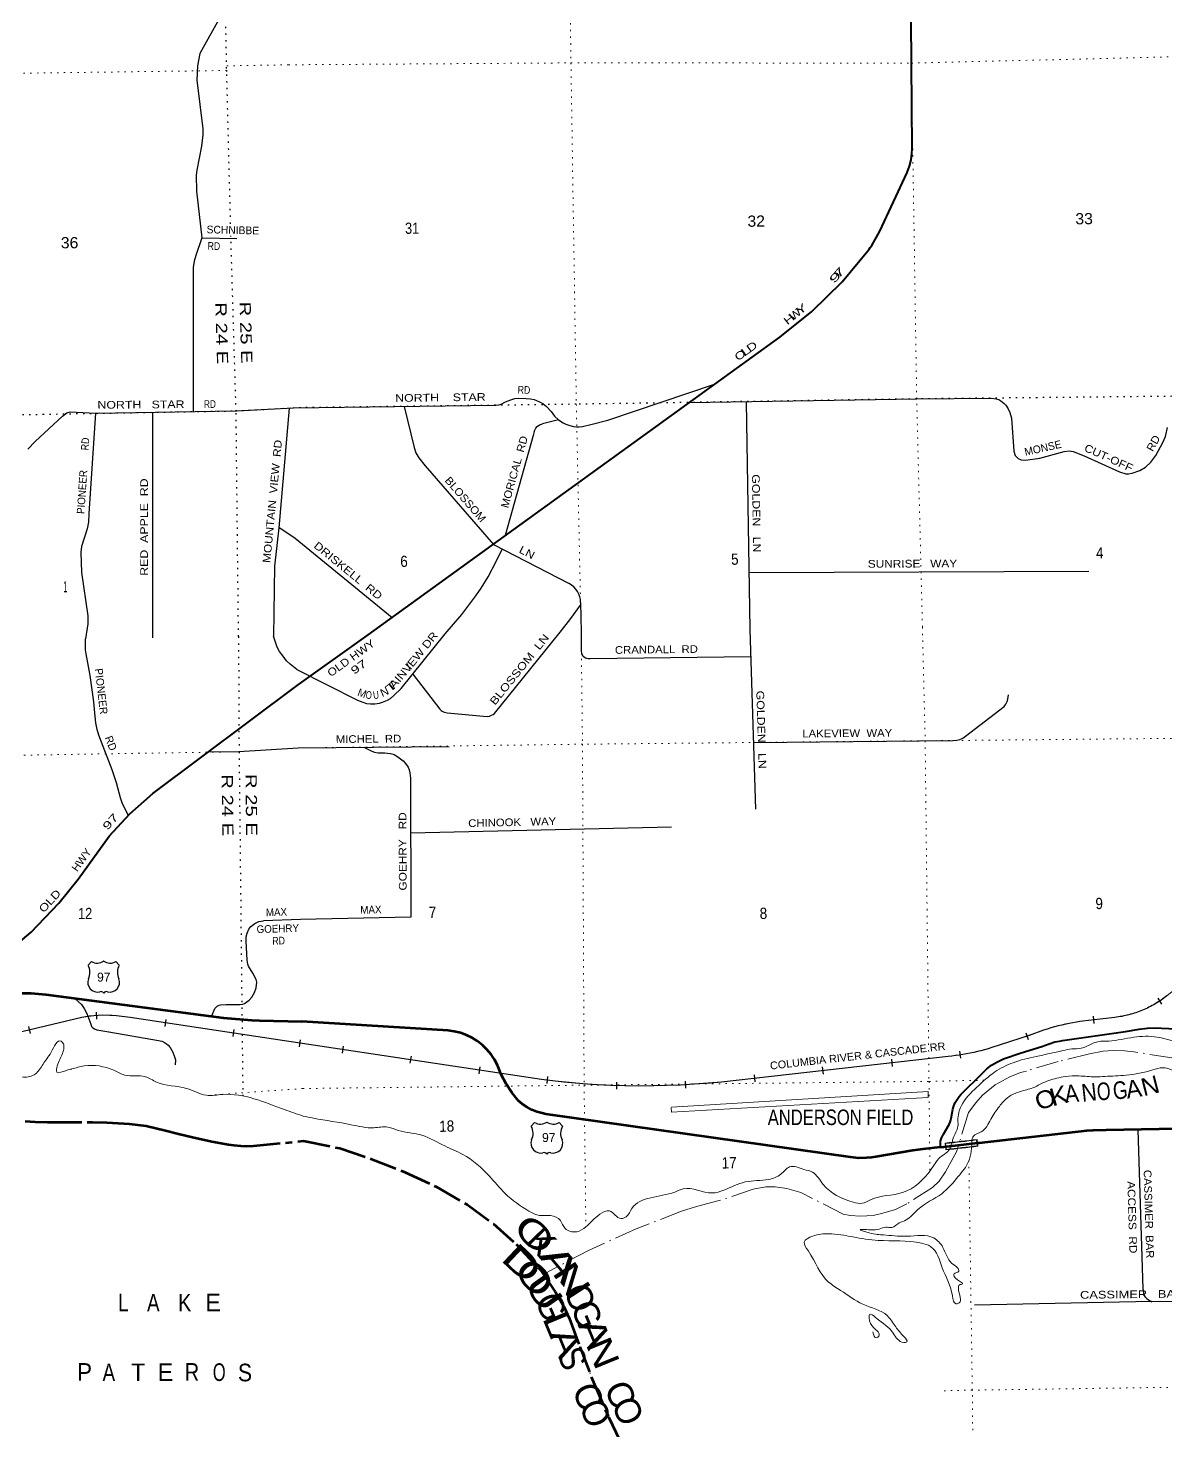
# Model space of a CAD drawing. Header units: feet. Extents: x 244583 to 493183, y 184934 to 372822.
# Drawn here: x 303432 to 321194, y 219224 to 241114 of the extents above; entities that cross this region are included whole.
import ezdxf
from ezdxf.enums import TextEntityAlignment as Align

# ---------------------------------------------------------------- set-up
doc = ezdxf.new("R2010")
doc.units = ezdxf.units.FT
doc.header["$LTSCALE"] = 70
for name, pattern in [('DOT_DASHED', [7.7, 5, -1.2, 0.3, -1.2]), ('DOTTED', [1.5, 0.3, -1.2]), ('LONG_DASH_SHORT_DASH', [9.9, 6, -1.2, 1.5, -1.2])]:
    doc.linetypes.add(name, pattern=pattern)
for name, color, linetype, lineweight in [('11', 7, 'LONG_DASH_SHORT_DASH', 60), ('16', 7, 'Continuous', 25), ('20', 7, 'Continuous', 70), ('26', 7, 'Continuous', 40), ('29', 7, 'Continuous', 25), ('30', 7, 'Continuous', 25), ('34', 7, 'Continuous', 25), ('36', 7, 'Continuous', 13), ('39', 7, 'Continuous', 13), ('44', 7, 'DOT_DASHED', 13), ('57', 7, 'Continuous', 13), ('6', 7, 'DOTTED', 25), ('7', 7, 'DOTTED', 13)]:
    doc.layers.add(name, color=color, linetype=linetype, lineweight=lineweight)
for name, color, linetype in [('12', 7, 'Continuous'), ('27', 7, 'Continuous'), ('41', 7, 'Continuous')]:
    doc.layers.add(name, color=color, linetype=linetype)

msp = doc.modelspace()

# ---------------------------------------------------------------- linework, layer by layer
at = {"layer": '11'}
for points in [[(303387.48, 224058.58), (303545.33, 224047.78), (303736.99, 224041.48), (303853.21, 224040.7), (304439.2, 224042.11), (304662.84, 224036.54), (305015.54, 224017.14), (305274.72, 223983.03), (305576.64, 223912.53), (305779.71, 223860.03), (306000.93, 223808.34), (306303.54, 223740.56), (306561.76, 223693.47), (306646.1, 223682.54), (306752.37, 223672.51), (306845.53, 223669.34), (306951.35, 223672.02), (307731.11, 223749.26)], [(307731.11, 223749.26), (308296.94, 223635.12), (308782.83, 223472.51), (309315.26, 223263.74), (309808.83, 223034.31), (310286.86, 222755.36), (310698.59, 222455.32), (311049.38, 222138.9), (311423.65, 221741.73), (311665.99, 221387.32), (311796.13, 221168.18), (311885.5, 220975.01), (312044.9, 220539.25), (312241.61, 220019.45), (312492.69, 219444.29), (312864.43, 218684.81)]]:
    msp.add_lwpolyline(points, dxfattribs=at)
at = {"layer": '16'}
for p, q in [((304369.68, 226489.66), (304420.99, 226548.42)), ((304612.75, 226554.39), (304612.47, 226554.19)), ((304804.84, 226548.51), (304856.23, 226489.66)), ((311287.29, 223978.01), (311338.6, 224036.77)), ((311530.36, 224042.74), (311530.08, 224042.54)), ((311722.45, 224036.86), (311773.84, 223978.01))]:
    msp.add_line(p, q, dxfattribs=at)
for centre, radius, start, end in [((304176.7, 226379.03), 222.05, 332.97043, 29.75871), ((304512.07, 226706.08), 182.07, 239.97227, 303.45418), ((304713.85, 226705.58), 181.52, 236.33975, 300.08743), ((304713.84, 226706.08), 182.07, 236.54582, 236.59441), ((305049.2, 226379.03), 222.05, 150.24129, 207.02957), ((304515.89, 226224.13), 151.42, 159.09177, 283.81923), ((304710.01, 226224.13), 151.42, 256.18077, 20.90823), ((311094.31, 223867.38), 222.05, 332.97043, 29.75871), ((311429.68, 224194.43), 182.07, 239.97227, 303.45418), ((311631.46, 224193.93), 181.52, 236.33975, 300.08743), ((311631.45, 224194.43), 182.07, 236.54582, 236.59441), ((311966.81, 223867.38), 222.05, 150.24129, 207.02957), ((311433.5, 223712.48), 151.42, 159.09177, 283.81923), ((311627.62, 223712.48), 151.42, 256.18077, 20.90823)]:
    msp.add_arc(centre, radius, start, end, dxfattribs=at)
for centre, major_axis, start_param, end_param in [((304571.23, 226025.31), (-19.56, 51.67), 4.95877769, 6.28318531), ((304654.68, 226025.31), (19.56, 51.67), 0, 1.32637542), ((311488.84, 223513.66), (-19.56, 51.67), 4.95877769, 6.28318531), ((311572.29, 223513.66), (19.56, 51.67), 0, 1.32637542)]:
    msp.add_ellipse(centre, major_axis=major_axis, ratio=0.929097, start_param=start_param, end_param=end_param, dxfattribs=at)
at = {"layer": '20'}
for points in [[(301697.09, 225521.89), (301820.65, 225603.1), (301989.06, 225690.07), (302098.51, 225735.27), (302818.47, 225979.63), (303026.76, 226026.39), (303252.91, 226053.51), (303480.65, 226056.85), (303707.5, 226036.36), (306483.34, 225672.81), (306923.97, 225632.75), (307043.44, 225629.86), (307705.48, 225613.6)], [(317673.83, 223653.56), (317401.62, 223622.98), (317244.76, 223602.57), (316666.27, 223502.03), (316596.05, 223491.89), (316517.7, 223484.38), (316394.85, 223483.18), (316272.55, 223494.82), (311513.62, 224169.05), (311455.75, 224180.32), (311374.35, 224203.83), (311295.85, 224235.71), (311221.11, 224275.63), (311150.96, 224323.14), (311086.15, 224377.72), (310982.78, 224504.71), (310893.25, 224641.8), (310818.54, 224787.5), (310771.39, 224905.25), (310760.09, 224930.53), (310713.87, 225017.73), (310658.79, 225099.62), (310595.45, 225175.3), (310524.54, 225243.94), (310446.85, 225304.8), (310363.23, 225357.2), (310274.58, 225400.58), (310181.89, 225434.45), (310086.16, 225458.44), (309988.45, 225472.3), (307705.48, 225613.6)], [(317673.83, 223653.56), (317725.6, 223659.38), (318252.93, 223718.62), (318277.93, 223721.43), (319960.93, 223910.52), (320055.55, 223919.15), (320263.28, 223924.77), (323297.57, 223981.77), (323411.54, 223992.56), (323523.76, 224015.2), (323632.99, 224049.45), (323738.05, 224094.93), (323837.78, 224151.14), (323928.18, 224215.79)]]:
    msp.add_lwpolyline(points, dxfattribs=at)
at = {"layer": '26'}
msp.add_line((307633.36, 230855.28), (308740.09, 231646.42), dxfattribs=at)
for points in [[(308740.09, 231646.42), (315168.35, 236292.38), (315668.41, 236690.06), (316141.33, 237153.01), (316542.58, 237637.86), (316563.24, 237662.82), (316579.59, 237687.86), (316602.68, 237723.2), (316726.04, 237943.07), (317154.86, 238862.35), (317189.86, 238957.2), (317214.75, 239055.19), (317229.26, 239155.24), (317233.22, 239230.22), (317220.51, 240567.08), (317178.21, 245940.4)], [(303007.69, 226606.24), (303483.06, 227008.86), (303913.74, 227458.97), (304212.49, 227835.59), (304698.59, 228505.43), (305021.45, 228855.74), (305378.21, 229169.63), (307633.36, 230855.28)], [(317673.83, 223653.56), (317674.28, 223678.58), (317675.21, 223730.93), (317676.08, 223747.27), (317678.65, 223763.43), (317682.9, 223779.23), (317688.77, 223794.5), (317696.21, 223809.07), (317698.51, 223812.91), (317722.21, 223853.95), (317807.71, 224005.94), (317823.72, 224041.33), (317835.94, 224078.19), (317840.65, 224097.34), (317857.33, 224189.44), (317867.95, 224243.58), (317884.16, 224296.3), (317905.8, 224347.04), (317932.63, 224395.24), (317964.34, 224440.38), (317994.51, 224475.55), (318330.22, 224808.38), (318398.08, 224872.98), (318472.31, 224930.14), (318552.12, 224979.22), (318636.62, 225019.69), (318658.18, 225028.33), (318934.46, 225123.48), (319254.57, 225225.11), (319369.28, 225265.41), (319458.79, 225293.21), (319531.52, 225307.67), (319556.29, 225312.28), (319581.52, 225315.85), (320560.12, 225454.45), (320775.59, 225492.4), (320907.97, 225510.36), (321041.5, 225514.39), (321122.11, 225510.04), (321466.17, 225494.44)]]:
    msp.add_lwpolyline(points, dxfattribs=at)
at = {"layer": '29'}
for p, q in [((306147.48, 237840.73), (306692.66, 237828.09)), ((312482.22, 234997.62), (314149.2, 235554.99)), ((305373.52, 235110.26), (305372.84, 231601.64)), ((307573.75, 235188.78), (310733.13, 235229.5)), ((314644.04, 235281.96), (314700.13, 231729.53)), ((311710.89, 235001.26), (311463.46, 234939.23)), ((307345.78, 233328.69), (307601.72, 233155.82)), ((307601.72, 233155.82), (309118.15, 231916.73)), ((310696.21, 233057.86), (311878.39, 232445.98)), ((314689.16, 232616.7), (319992.86, 232637.49)), ((312056.49, 232150.33), (312065.54, 231692.6)), ((310715.19, 230419.27), (311737, 231688)), ((312065.54, 231692.6), (312065.71, 231400.12)), ((314700.13, 231729.53), (314786.85, 228927.44)), ((312208.99, 231275.02), (314713.91, 231306.06)), ((307629.89, 231107.78), (308572.54, 230626.93)), ((309439.7, 231033.81), (309859.99, 230485.37)), ((309971.83, 230427.58), (310598.27, 230372.47)), ((307646.78, 229880.57), (310005.57, 229906.2)), ((314753.51, 229967.72), (317865.15, 229995.53)), ((309406.31, 228555.42), (313478.55, 228651.54)), ((307683.6, 227203.8), (307109.31, 227185.1)), ((320756.87, 223920.5), (320832.14, 221442.41)), ((320973.47, 221242.18), (318205.58, 221185.47)), ((320973.47, 221242.18), (323442.94, 221260.6))]:
    msp.add_line(p, q, dxfattribs=at)
for points in [[(307447.08, 244397.47), (306990.89, 243469.07), (306926.73, 243280.29), (306679.5, 242731.63), (306623.45, 242540.32), (306586.46, 242279.56), (306524.35, 241621.28), (306486.15, 241432.02), (306435.76, 241292.93), (306116.28, 240717.03), (306078.36, 240523.59), (306069.13, 240301.72), (306162.51, 239541.49), (306158.31, 239446.86), (306139.04, 239269.37), (306065.17, 238894.99), (306057.43, 238818.09), (306061.36, 238566.42), (306147.48, 237840.73), (306050.16, 237562.58), (306023.81, 237478.52), (306010.19, 237376.33), (306009.37, 235128.32)], [(310733.13, 235229.5), (310777.48, 235233.91), (310816.17, 235246.82), (310886.17, 235280), (310967.23, 235315.02), (311029.86, 235331.61), (311086.97, 235338.99), (311208.55, 235335.3), (311276.71, 235327.93), (311330.13, 235316.87), (311366.98, 235303.96), (311416.71, 235281.84), (311470.14, 235254.19), (311525.4, 235209.95), (311599.09, 235128.84), (311650.67, 235060.64), (311710.89, 235001.26)], [(313758.35, 235271.39), (317303.54, 235327.7), (318464.41, 235337.96)], [(318464.41, 235337.96), (318545.02, 235327.04), (318583.71, 235315.98), (318618.71, 235299.39), (318671.21, 235257.91), (318694.24, 235227.5), (318731.08, 235172.2), (318756.87, 235115.05), (318781.74, 235029.33), (318818.58, 234513.18), (318837.92, 234442.21), (318884.9, 234395.2), (318933.72, 234375.85), (319002.8, 234373.08), (319223.86, 234402.58), (319607.03, 234505.81), (319681.64, 234515.95), (319747.03, 234505.81), (319916.51, 234439.44), (320469.16, 234188.74), (320567.74, 234160.17), (320608.26, 234160.17), (320668.12, 234166.62), (320785.11, 234211.78), (320874.44, 234262.48), (320958.28, 234340.82), (321036.55, 234446.82), (321147.08, 234645.9), (321186.71, 234739), (321220.77, 234881.86)], [(303430.5, 234542.84), (303542.36, 234663.95), (303969.22, 235057.9), (304039.95, 235110.63), (304089.47, 235124.93), (304485.39, 235103.09)], [(304485.39, 235103.09), (304382.54, 233539.08), (304376.21, 233405.16), (304353.31, 233302.68), (304266.93, 233022.42), (304255.1, 232937.85), (304265.28, 232619.66), (304364.9, 231942.62), (304366.5, 231819.73), (304330.78, 231586.01)], [(304485.39, 235103.09), (306665.74, 235139.19), (307573.75, 235188.78)], [(307506.91, 235185.28), (307344.65, 233315.62), (307280.53, 232715.4), (307261.84, 231626.09)], [(309301.27, 235211.05), (309457.56, 234567.6), (309485.78, 234486.31), (309531.25, 234409.07), (309631.43, 234285.41), (310696.21, 233057.86)], [(311333.98, 234818.09), (311355.93, 234868.94), (311379.88, 234898.43), (311416.72, 234922.39), (311463.46, 234939.23)], [(311710.89, 235001.26), (311784.23, 234952.8), (311826.6, 234932.52), (311887.39, 234914.09), (311948.18, 234899.34), (311994.24, 234891.97), (312032.92, 234891.97), (312086.34, 234895.66), (312215.3, 234926.99), (312482.22, 234997.62)], [(311333.98, 234818.09), (311316.38, 234758.7), (310881.67, 233195.27)], [(309942.41, 231663.06), (310200.91, 231961.93), (310421.97, 232256.87), (310506.71, 232374.84), (310613.55, 232551.81), (310742.51, 232802.51), (310834.97, 232983.51)], [(311737, 231688), (311903.07, 231899.25), (312055.69, 232111.68)], [(307629.89, 231107.78), (307521.38, 231189.78), (307467.92, 231241.12), (307412.32, 231311.73), (307356.72, 231386.61), (307320.37, 231455.08), (307261.84, 231626.09)], [(309144.36, 230700), (309257.27, 230810.61), (309942.41, 231663.06)], [(304997.03, 228834.07), (304901.8, 229024.56), (304872.93, 229100.51), (304811.99, 229336.93), (304747.83, 229542.32), (304581.03, 229970.23), (304538.27, 230079.34), (304512.61, 230171.35), (304490.14, 230272.97), (304478.39, 230372.46), (304457.01, 230599.25), (304401.41, 231010.05), (304337.25, 231352.37), (304330.83, 231410.13), (304330.78, 231586.01)], [(312065.71, 231400.12), (312073.49, 231349.7), (312084.53, 231325.77), (312096.94, 231311.04), (312117.63, 231296.32), (312134.19, 231288.04), (312150.28, 231283.44), (312172.81, 231277.92), (312208.99, 231275.02)], [(308572.54, 230626.93), (308658.48, 230593.27), (308716.42, 230576.7), (308776.19, 230567.51), (308845.16, 230569.34), (308919.65, 230582.23), (308966.55, 230595.11), (309042.88, 230626.4), (309087.94, 230654), (309144.36, 230700)], [(317865.15, 229995.53), (317929.63, 230003.4), (317978.36, 230014.45), (318021.59, 230034.69), (318066.65, 230065.98), (318666.24, 230529.77), (318694.75, 230562.89), (318714.06, 230607.07), (318726.01, 230643.87), (318735.8, 230711.6)], [(309859.99, 230485.37), (309880.65, 230466.29), (309896.28, 230457.08), (309928.47, 230440.52), (309971.83, 230427.58)], [(310598.27, 230372.47), (310634.73, 230377.95), (310668.75, 230390.82), (310693.58, 230401.87), (310715.19, 230419.27)], [(306254.26, 229819.15), (306724.11, 229823.44), (307646.78, 229880.57)], [(308675.35, 229891.75), (308801.03, 229829.49), (308840.58, 229814.77), (308896.67, 229807.4), (308999.67, 229803.72), (309084.27, 229796.36), (309112.78, 229789), (309145.89, 229777.96), (309201.99, 229741.15), (309286.59, 229678.57), (309326.14, 229636.24), (309363.84, 229579.19), (309379.47, 229542.38), (309389.59, 229490.85), (309400.9, 229409.94)], [(309400.9, 229409.94), (309408.26, 227241.97), (307683.6, 227203.8)], [(306299.33, 225700.69), (306347.37, 225815.24), (306368.75, 225838.77), (306385.86, 225853.74), (306415.8, 225868.72), (306437.19, 225875.15), (306527, 225879.43), (306745.12, 225879.43), (306785.74, 225883.7), (306813.54, 225894.39), (306881.98, 225943.61), (306926.88, 225992.81), (306967.52, 226067.71), (306991.03, 226138.3), (307001.73, 226226.03), (306993.17, 226268.81), (306941.86, 226367.24), (306873.43, 226474.22), (306861.66, 226505.24), (306852.04, 226568.36), (306836, 226868.96), (306839.21, 226936.36), (306850.97, 226993.05), (306877.7, 227056.17), (306908.71, 227095.75), (306971.8, 227141.75), (307035.95, 227171.71), (307109.31, 227185.1)], [(304163.52, 225974.34), (304264.53, 225877.28), (304310.51, 225814.17), (304350.07, 225740.35), (304409.94, 225569.19), (304423.85, 225533.89), (304445.24, 225514.63), (304468.76, 225497.52), (304504.04, 225483.61), (304692.22, 225453.66), (305470.61, 225316.73), (305520.87, 225304.96), (305548.67, 225294.26), (305594.64, 225265.38), (305621.37, 225242.91), (305651.31, 225208.68), (305693, 225137.01), (305719.74, 225063.19), (305731.5, 225017.19), (305727.22, 224935.89)], [(320832.14, 221442.41), (320847.88, 221355.66), (320869.1, 221317.45), (320896.68, 221289.85), (320922.14, 221270.74), (320975.19, 221241.02)]]:
    msp.add_lwpolyline(points, dxfattribs=at)
msp.add_arc((311726.04, 232152.74), 330.46, 359.58344, 62.54619, dxfattribs=at)
at = {"layer": '34'}
for p, q in [((321065.28, 225976.73), (321125.65, 225884.05)), ((304493.24, 225759.56), (304501.45, 225649.25)), ((320055.93, 225694.23), (320069.01, 225584.4)), ((303437.4, 225534.24), (303462.96, 225426.63)), ((305582.61, 225645.52), (305566.03, 225536.16)), ((306643.1, 225487.4), (306626.52, 225378.04)), ((307682.2, 225325.19), (307665.62, 225215.83)), ((319007.34, 225437.93), (319041.68, 225332.78)), ((308349.43, 225228.03), (308332.99, 225118.65)), ((309410.13, 225071.34), (309393.7, 224961.95)), ((317972, 225147.69), (317988.86, 225038.37)), ((310483.48, 224907.46), (310467.05, 224798.08)), ((315830.2, 224903.38), (315842.62, 224793.47)), ((316909.42, 225022.72), (316921.84, 224912.81)), ((311542.99, 224753.46), (311529.58, 224643.67)), ((312620.02, 224668.8), (312616.79, 224558.24)), ((313686.99, 224682.4), (313693.38, 224571.98)), ((314765.07, 224780.38), (314777.49, 224670.47))]:
    msp.add_line(p, q, dxfattribs=at)
at = {"layer": '34', "lineweight": 13}
for p, q in [((304272.46, 225677.59), (302084.53, 225157.93)), ((307709.3, 225269.03), (305025.64, 225675.84)), ((320396.34, 225678.26), (319850.43, 225613.25)), ((311445.98, 224708.78), (307708.81, 225270.16)), ((317796.22, 225069.1), (314256.13, 224669.02))]:
    msp.add_line(p, q, dxfattribs=at)
at = {"layer": '34'}
for points in [[(321210.17, 226014.4), (321188.16, 225997.25), (321165.94, 225980.56), (321143.37, 225964.15), (321120.6, 225948.03), (321097.45, 225932.52), (321074.1, 225917.31), (321050.38, 225902.54), (321026.46, 225888.07), (321002.31, 225874.21), (320977.97, 225860.66), (320953.41, 225847.56), (320928.47, 225834.91), (320903.49, 225822.73), (320878.16, 225810.83), (320852.74, 225799.56), (320826.98, 225788.57), (320801.14, 225778.23), (320775.11, 225768.18), (320749.03, 225758.6), (320722.57, 225749.47), (320696.03, 225740.97), (320669.46, 225732.8), (320642.53, 225725.05), (320615.7, 225717.81), (320588.65, 225711.02), (320561.37, 225704.85), (320534.21, 225699.01), (320506.84, 225693.63), (320479.24, 225688.87), (320451.77, 225684.45), (320424.22, 225680.5), (320396.47, 225677.17), (319850.58, 225612.16), (319799.6, 225604.16)], [(307710.23, 225267.77), (305025.48, 225674.75), (304813.46, 225703.59), (304599.64, 225710.11), (304386.3, 225694.24), (304272.67, 225676.51), (302084.81, 225156.87), (301445.82, 224967.93), (300759.08, 224701.43)], [(319799.6, 225604.16), (319741.43, 225594.13), (319683.25, 225583.03), (319625.17, 225570.54), (319567.62, 225557.5), (319510.09, 225543.39), (319452.65, 225527.89), (319395.76, 225511.85), (319339.18, 225494.85), (319282.71, 225476.45), (319056.41, 225396.52), (318458.17, 225201.11), (318416.68, 225188.62), (318361.57, 225172.73), (318305.72, 225157.75), (318250.09, 225143.78), (318194.04, 225130.78), (318137.54, 225119.04), (318081.3, 225108.01), (318024.63, 225097.91), (317967.52, 225089.11), (317910.68, 225080.99), (317853.72, 225073.86), (317796.34, 225068.01), (314256.24, 224667.93), (314048.86, 224648.48), (313832.22, 224633.5), (313615.89, 224620.99), (313397.57, 224612.5), (313180.97, 224607.56), (312963.58, 224606.48), (312745.61, 224610.5), (312529.19, 224616.84), (312312, 224627.03), (312094.21, 224642.33), (311877.97, 224659.95), (311662.21, 224681.27), (311445.83, 224707.69), (307710.24, 225267.53)]]:
    msp.add_lwpolyline(points, dxfattribs=at)
at = {"layer": '34', "lineweight": 13}
msp.add_lwpolyline([(319282.36, 225477.49), (319056.06, 225397.56), (318457.84, 225202.16)], dxfattribs=at)
for centre, radius, start, end in [((320215.15, 227264.72), 1596.77, 276.51548, 340.13391), ((304644.38, 223666.85), 2044.85, 79.25436, 100.47938), ((320352.6, 222255.62), 3394.97, 98.50607, 108.37536), ((317480.62, 228349.8), 3295.84, 275.49486, 287.24754), ((313026.13, 237062.53), 12454.39, 262.71098, 275.66781)]:
    msp.add_arc(centre, radius, start, end, dxfattribs=at)
at = {"layer": '36'}
msp.add_lwpolyline([(313476.21, 224276.51), (317481.86, 224518.34), (317484.31, 224429.49), (313474.29, 224199.66), (313472.34, 224270.34)], dxfattribs=at)
at = {"layer": '39'}
for points in [[(326886.75, 237532.16), (327017.12, 237794.5), (327271.36, 238125.16), (327381.5, 238520.75), (327451.64, 238887.56), (327613.15, 239208.98), (327735.08, 239631.01), (327851.46, 239848.77), (328004.94, 240004.31), (328052.27, 240093.85), (328223.02, 240158.63), (328404.2, 240358.99), (328532.13, 240785.13), (328601.61, 241204.49), (328680.45, 241357.09), (328629.3, 241576.84), (328630.35, 241817.44), (328717.24, 241972.16), (328743.14, 242162.53), (328797.67, 242322.92), (328830.07, 242476.97), (328872.54, 242633.17), (328947.82, 243072.81), (328934.91, 243137.35), (328923.08, 243114.97), (328905.45, 243072.29), (328880.56, 243126.57), (328775.44, 243303.2), (328367.81, 243787.45), (328072.87, 244135.6), (327869.16, 244614.27), (327625.51, 245547.35), (327485.23, 245956.04), (327413.16, 246234.16), (327419.16, 246402.04), (327361.17, 246684.37), (327212.06, 247153.61), (327106.97, 247328.2), (327011.89, 247672.76), (326724.38, 248223.3), (326390.54, 248954.99), (326225.38, 249579.71), (326037.2, 250270.85), (325785.35, 250724.67), (325279.81, 251456.39), (325065.5, 251975.37), (325027.38, 252445.97), (325006.68, 252977.44), (325058.54, 253515.87), (325183.49, 254182.56), (325222.61, 254445.87), (325202.35, 254615.45), (325220.55, 254775.39), (325344.16, 254898.22), (325314.48, 255176.86), (325071.52, 255727.83), (324655.94, 256365.63), (324502.39, 256541.66), (324034.55, 256998.89), (323537.17, 257397.12), (323144.08, 257685.44), (322583.74, 258115.24), (322353.78, 258268.09), (321991.59, 258506.24), (321796.16, 258641.31), (321689.18, 258805.78), (321470.95, 258989.1), (321305.72, 259130.61), (321128.74, 259243.67), (320981.47, 259401.58), (320717.03, 259568.15), (320566.54, 259823.06), (320157.79, 260398.28), (319997.34, 260642.96), (319615.92, 261129.55), (319268.07, 261513.45), (318894.58, 261848.51), (318537.92, 261965.43), (317966.71, 262132.27), (317407.7, 262291.17), (317059.64, 262365.74), (316855.58, 262383.45), (316790.88, 262392.11)], [(324303.81, 231866.59), (324203.74, 231572.99), (324118.1, 231239.27), (324136.3, 230433.47), (324101.65, 229787.91), (324065.74, 229407.03), (323919.66, 229142.39), (323717.79, 228997.49), (323591.75, 229030.45), (323557.42, 229104.29), (323475.46, 229075.8), (323440.6, 228949.57), (323524.67, 228828.58), (323567.11, 228680.19), (323533.59, 228578.25), (323403.22, 228475.7), (323256.34, 228166.59), (323147.5, 227795.86), (323101.43, 227636.99), (322998.47, 227272.48), (322838.8, 226841.78), (322728.52, 226596.3), (322231.77, 225728.06), (322058.22, 225361.65), (321834.01, 225222.2), (321494.24, 225247.36), (321180.76, 225343.95), (321012.37, 225375.76), (320645.48, 225359.77), (320251.42, 225304.64), (320150.59, 225301.91), (319986.77, 225240.89), (319868.95, 225195.27), (319725.93, 225185.33), (319585.37, 225159.3), (319166.1, 225067.11), (318809.51, 224970.56), (318522.88, 224825.39), (318236.92, 224583.24), (318000.53, 224299.99), (317946.27, 224072.2), (317946.87, 223977.24), (317873.23, 223793.37), (317856.15, 223729.2)], [(324763.54, 231148.44), (324759.02, 231125.27), (324794.7, 230709.96), (324716.05, 229903.56), (324716.47, 229741.91), (324728.82, 229513.9), (324727.6, 229127.5), (324676.36, 228721.26), (324515.95, 228378.52), (324458.01, 228284), (324397.88, 228122.73), (324174.4, 227664.02), (323670.7, 226755.18), (323561.8, 226386.47), (323581.71, 226104.1), (323590.28, 225720.39), (323391.65, 225019.87), (323158.08, 224488.14), (322994.07, 224287.68), (322774.07, 224215.04), (322566.39, 224134.65), (322298.78, 224177.92), (321899.15, 224324.72), (321645.3, 224600.76), (321389.65, 224795.91), (321144.79, 224892.34), (320988.32, 224857.79), (320574.82, 224775.87), (320237.67, 224755.87), (320092.65, 224748.61), (319836.46, 224763.96), (319622.79, 224754.13), (319364.19, 224690.55), (319242.45, 224640.78), (319159.11, 224594.54), (318974.88, 224536.53), (318719.69, 224422.52), (318594.24, 224287.78), (318460.49, 224088.14), (318308.53, 223890.03), (318189.31, 223822.14), (318166.53, 223764.28)], [(304113.8, 224871.44), (304031.03, 224849.79), (303882.22, 224824.86), (303888.56, 224919.85), (303969.71, 225115.13), (303972.67, 225284.75), (303950.12, 225304.52), (303791.87, 225134.08), (303666.2, 224946.07), (303545.96, 224792.47), (303359.21, 224746.67), (303139.75, 224835.51), (302687.77, 225065.45), (302411.93, 225038.2), (302021.12, 225010.87), (301624.08, 224882.5), (301349.16, 224693.78), (301194.79, 224531.48), (301067.63, 224204.16), (300877.52, 223899.9), (300761.03, 223651.5), (300704.7, 223200.32), (300648.47, 223076.15), (300533.39, 223082.12), (300475.47, 223050.78), (300470.82, 222973.99), (300490.91, 222867.37), (300609.92, 222756.5), (300959.38, 222286.49), (301135.51, 222029.31), (301246.21, 221710.37), (301360.45, 221197.7), (301392.14, 220897.5), (301517.99, 220522.32), (301604.69, 219970.8), (301569.99, 219661.31), (301407.3, 219290.94), (301218.66, 219017), (301023.78, 218864.06), (301002.12, 218724.37), (300920.95, 218640.13), (300818.16, 218525.2), (300598.2, 218420.25), (300553.61, 218416.36)], [(307725.41, 224137.88), (307432.86, 224237.75), (306470.44, 224474.5), (306216.52, 224461.79), (305907.97, 224569.19), (305436.21, 224667.55), (305265.25, 224751.23), (304938, 224777.55), (304769.25, 224851.17), (304308.11, 224919.45), (304115.53, 224871.92)], [(317856.15, 223729.2), (317786.26, 223580.86), (317689.33, 223509.53), (317541.07, 223323.64), (317083.33, 222943.47), (316583.83, 222832.95), (316452.17, 222776.84), (316310.38, 222795.23), (315844.61, 223071.59), (315677.92, 223261.07), (315543.47, 223305.93), (315318.38, 223344.29), (315182.29, 223229.46), (314996.8, 223149.67), (314626.55, 223109.33), (314293.04, 222981.08), (314110.57, 222937.74), (313660.73, 223002.35), (313526.89, 222952.25), (312857.85, 222695.68), (312766.63, 222563.88), (312688.64, 222537.52), (312507.71, 222657.91), (312357.79, 222605.35), (312139.23, 222407.46), (311995.97, 222332.86), (311814.92, 222384.54), (311740.87, 222507.82), (311589.35, 222586.57), (311415.8, 222585.91), (311250.43, 222654.18), (310881.57, 222929.12), (310629.79, 223203.19), (310220.94, 223537.67), (309936.71, 223671.43), (309580.94, 223837.61), (309209.48, 223914.44), (309048.65, 223964.65), (308828.93, 223954.66), (308476.46, 224001.69), (307886.29, 224104.94), (307725.41, 224137.88)], [(318166.53, 223764.28), (318113.45, 223426.03), (317952.31, 223195.34), (317693.34, 222925.63), (317322.67, 222681.19), (317137.5, 222516.53), (317031.83, 222469.21), (316914.68, 222399.36), (316819.73, 222402.85), (316719.62, 222373.87), (316596.82, 222362.46), (316495.75, 222367.8), (316421.08, 222367.8), (316561.8, 222315.03), (316784.7, 222282.67), (317152.59, 222262.32), (317569.1, 222235.21), (317712.44, 222087.53), (317846.29, 221844.62), (317939.17, 221770.34), (317960.84, 221716.37), (317887.28, 221675.98), (317940.26, 221584.46), (318018.79, 221517.88), (317968.82, 221500.36), (317953.91, 221455.5), (317984.31, 221304.77), (317968.39, 221223.51), (317920.38, 221208.06), (317860.45, 221331.73), (317703.04, 221770.01), (317520.29, 222102.53), (317379.57, 222155.3), (316702.28, 222197.59), (316307.23, 222251.56), (315932.45, 222302.03), (315677.22, 222262.79), (315548.58, 222170.39), (315606.71, 222038.59), (315929.1, 221546.17), (316116.3, 221417.87), (316463.38, 221200.94), (316845.75, 221021.34), (316975.7, 220847.03), (317109.18, 220691.01), (317149.61, 220615.31), (317101.43, 220605.92), (316938.04, 220749.02), (316660.77, 220996.13), (316568.68, 221042.13), (316560.15, 220985.32), (316632.96, 220833.71), (316713.22, 220704.53), (316677.59, 220679.32), (316618.55, 220770.68)]]:
    msp.add_spline(points, degree=3, dxfattribs=at)
at = {"layer": '44'}
for points in [[(321288.09, 225046.2), (320691.43, 225140.11), (320545.59, 225155.89), (320368.55, 225160), (320214.5, 225148), (320001.65, 225108.56), (319509.13, 224989.42), (319018.23, 224840.37), (318925.61, 224816.71), (318758.09, 224749.66), (318527.58, 224625.37), (318328.46, 224461.75), (318224.01, 224343.43), (318111.9, 224192.23), (317924.45, 223578.29), (317873.43, 223486.7), (317754.96, 223266.71), (317656.42, 223120.78), (317550.8, 223025.25), (317151.9, 222769.77), (316974.53, 222679.06), (316775.48, 222620.68), (316625.71, 222588.35), (316424.69, 222576.51), (316263.08, 222584.4), (316157.55, 222607.15), (315495.28, 222944.52), (315277.69, 223006.41), (315092.43, 223034.02), (314947.48, 223033.77), (314751.49, 222994.59), (314201.44, 222812.67), (313866.61, 222726.4), (313630.12, 222651.46), (312923.4, 222376.31), (312177.98, 222042.29), (311481.86, 221670.08)], [(311492.8, 221653.28), (311740.4, 221269.52), (311855.22, 221045), (312253.79, 219991.27), (312650.84, 219100.57)]]:
    msp.add_lwpolyline(points, dxfattribs=at)
at = {"layer": '57'}
for p, q in [((317759.03, 223608.87), (317746.56, 223715.62)), ((318245.83, 223773.79), (318258.3, 223667.04)), ((317755.43, 223708.54), (317766.05, 223617.68)), ((317755.43, 223708.54), (317766.05, 223617.68))]:
    msp.add_line(p, q, dxfattribs=at)
msp.add_lwpolyline([(318249.43, 223674), (318238.82, 223764.86), (318238.81, 223764.86)], dxfattribs=at)
msp.add_lwpolyline([(318249.43, 223674), (318238.82, 223764.86), (318238.81, 223764.86)], dxfattribs=at)
for centre, radius, start, end in [((314175.9, 256537.01), 33015.04, 276.20883, 277.08116), ((314175.9, 256537.01), 33023.04, 276.22281, 277.06717), ((314175.9, 256537.01), 33023.04, 276.22281, 277.06717), ((314175.9, 256534.52), 33120.04, 276.21077, 277.08032), ((314175.9, 256534.52), 33112.04, 276.2245, 277.06658), ((314175.9, 256534.52), 33112.04, 276.2245, 277.06658)]:
    msp.add_arc(centre, radius, start, end, dxfattribs=at)
at = {"layer": '6'}
for points in [[(306593.1, 238060.97), (306533.7, 240437.18), (306531.93, 240483.64), (306432.98, 245825.07), (306401.12, 251139.21), (306298.69, 256461.76), (306200.17, 261762.07), (306075.7, 267115.01), (306041.78, 272421.08), (305993.34, 277569.3)], [(306717.78, 231618.6), (306679.97, 235133.33), (306597.81, 237872.21)], [(325136.21, 235408.3), (322651.24, 235381.38), (317303.54, 235327.7), (311990.52, 235244.13), (307573.75, 235188.78)], [(300120.13, 235034.3), (301350.71, 235046.83), (306669.93, 235141.46), (307573.75, 235188.78)], [(306717.78, 231618.6), (306725.94, 229822.51), (306785.59, 224411.34)]]:
    msp.add_lwpolyline(points, dxfattribs=at)
at = {"layer": '7'}
msp.add_line((307500.13, 240540.54), (306531.17, 240524.64), dxfattribs=at)
for points in [[(311544.16, 268706.06), (311591.39, 267158.76), (311665.48, 261826.27), (311716.77, 256542.02), (311784.6, 251225.63), (311842.27, 245915.17), (311906.42, 240570.43), (311990.52, 235244.13), (312065.54, 231692.57)], [(317392, 231767.53), (317303.54, 235327.7), (317220.51, 240567.08), (317178.21, 245940.4), (317089.6, 251305.06), (317023.71, 256627.54), (316973.99, 261948.2), (316972.07, 262102.83)], [(307500.13, 240540.54), (311906.42, 240570.43), (317220.51, 240567.08), (322569.31, 240695.58), (327869.99, 240797.2), (327951.37, 240797.19)], [(306533.13, 240452.04), (301260.45, 240381.44), (295963.46, 240292.76), (290614.32, 240260.89), (285321.38, 240174.21), (279980.16, 240114.02), (276755.7, 240089.12)], [(312065.54, 231692.57), (312086.72, 229939.48), (312112.48, 224619.48), (312138.94, 222407.26)], [(317392, 231767.53), (317435.67, 229993.38), (317495.6, 224678.35), (317508.97, 223289.61)], [(276882.69, 229565.22), (280188.76, 229531.21), (285455.5, 229520.5), (290809.97, 229565.89), (296113.25, 229652.74), (301374.23, 229736.8), (306725.94, 229822.51), (307646.77, 229880.78)], [(324117.08, 230053.41), (322752.42, 230044.38), (317435.67, 229993.38), (312086.72, 229939.48), (307646.77, 229880.78)], [(307719.87, 224566.73), (312112.48, 224619.48), (317495.6, 224678.35), (318359.59, 224697.34)], [(307719.87, 224566.73), (306784.59, 224502.45), (306685.38, 224494.62), (306234.68, 224458.89)], [(318178.11, 219236.72), (318171.5, 219860.94), (318117.4, 223437.17)], [(322904.69, 219928.86), (318171.5, 219860.94), (317662.3, 219851.08)]]:
    msp.add_lwpolyline(points, dxfattribs=at)

# ---------------------------------------------------------------- texts
at = {"layer": '12'}
for s, rotation, width, p in [('O', 316.779, 1.5, (310975.89, 222360.39)), ('D', 316.764, 1.55, (310791.97, 221898.87)), ('A', 310.273, 1.8, (311385.72, 221954.59)), ('O', 312.452, 1.45, (310988.77, 221703.52)), ('N', 302.993, 1.45, (311602.65, 221698.39)), ('U', 305.555, 1.45, (311162.6, 221498.85)), ('L', 292.544, 1.3, (311454.53, 220987.57)), ('A', 292.35, 1.3, (312005.53, 220890.78)), ('A', 292.513, 1.3, (311556.73, 220741.37)), ('N', 292.211, 1.2, (312133.24, 220580.15)), ('S', 292.212, 0.9, (311685.31, 220431.1)), ('C', 293.493, 1.05, (312417.29, 219899.2)), ('C', 293.391, 1.05, (311914.24, 219870.47))]:
    msp.add_text(s, height=400, rotation=rotation, dxfattribs=dict(at, width=width)).set_placement(p)
for s, rotation, p in [('K', 313.909, (311179.2, 222169.27)), ('G', 293.277, (311335.49, 221273.98)), ('O', 292.939, (311784.9, 221417.28)), ('G', 292.544, (311893.67, 221160.25)), ('O', 293.492, (312025.07, 219614.24)), ('O', 294.488, (312528.57, 219643.17))]:
    msp.add_text(s, height=400, rotation=rotation, dxfattribs=at).set_placement(p)
at = {"layer": '16'}
for p in [(304614.32, 226235.21), (311560.25, 223732.23)]:
    msp.add_text('97', height=140, dxfattribs=at).set_placement(p, align=Align.CENTER)
at = {"layer": '27'}
for s, rotation, width, p in [('9', 45.757, 2.05, (316007.12, 237116.56)), ('7', 49.114, 1.9, (316083.56, 237195.21)), ('H', 38.295, 1.4, (315285.33, 236474.1)), ('W', 39.612, 1.25, (315371.38, 236542.1)), ('Y', 39.612, 1.65, (315471.91, 236625.31)), ('D', 35.844, 1.4, (314699.37, 236046.5)), ('O', 35.844, 1.35, (314513.83, 235912.47)), ('L', 35.844, 1.7, (314610.43, 235982.25)), ('OLD HWY', 35.564, 1.15, (308158.03, 230984.67)), ('97', 35.564, 1.45, (308522.21, 231021.48)), ('97', 48.613, 1.55, (304672.55, 228587.83)), ('HWY', 54.032, 1.05, (304199.8, 227940.58)), ('OLD', 47.486, 1.25, (303677.11, 227300.41))]:
    msp.add_text(s, height=120, rotation=rotation, dxfattribs=dict(at, width=width)).set_placement(p)
at = {"layer": '30'}
for s, rotation, p in [('SCHNIBBE', 358.672, (306628.22, 237902.8)), ('M', 340.04, (308626.95, 230679))]:
    msp.add_text(s, height=120, rotation=rotation, dxfattribs=at).set_placement(p, align=Align.CENTER)
for s, rotation, width, p in [('RD', 358.672, 0.85, (306332.12, 237652.57)), ('NORTH   STAR', 0.463, 1.2, (305195.64, 235178.82)), ('RD', 0.463, 0.8, (306271.63, 235187.52)), ('RD', 86.238, 0.85, (304383.53, 234620.95)), ('MOUNTAIN  VIEW  RD', 84.54, 1.15, (307305.28, 233723.1)), ('PIONEER', 86.238, 0.95, (304334.23, 233871.13)), ('RED  APPLE  RD', 89.989, 1.2, (305303.17, 233327.37)), ('T', 39.191, 1.85, (309140.45, 230791.34)), ('O', 352.52, 0.75, (308743.93, 230647.35)), ('U', 7.356, 0.8, (308871.22, 230648.5)), ('N', 24.29, 1.1, (309020.21, 230700.84))]:
    msp.add_text(s, height=120, rotation=rotation, dxfattribs=dict(at, width=width)).set_placement(p, align=Align.CENTER)
for s, rotation, width, p in [('RD', 358.262, 0.85, (311073.53, 235411.44)), ('NORTH    STAR', 0.738, 1.2, (309163.66, 235280.42)), ('MORICAL  RD', 74.461, 1.1, (310925.79, 233615.26)), ('RD', 60.961, 1.1, (320987.06, 234496)), ('CUT-OFF', 335.614, 1.15, (319906.71, 234520.36)), ('BLOSSOM', 310.938, 1.1, (309928.43, 234049.84)), ('GOLDEN   LN', 270.905, 1.2, (314731.91, 234150.81)), ('DRISKELL  RD', 320.747, 1.2, (307881.63, 233017.5)), ('LN', 332.635, 1.2, (311084, 232935.96)), ('SUNRISE   WAY', 0.225, 1.15, (316540.38, 232693.96)), ('IEW DR', 51.21, 1.2, (309402.65, 231091.68)), ('BLOSSOM  LN', 51.153, 1.25, (310721.91, 230539.22)), ('CRANDALL  RD', 0.71, 1.1, (312593.66, 231349.79)), ('AINV', 49.41, 1.2, (309148.56, 230796.95)), ('GOLDEN   LN', 271.773, 1.2, (314799.74, 230773.77)), ('MICHEL  RD', 0.623, 1.1, (308238.08, 229957)), ('LAKEVIEW  WAY', 0.512, 1.1, (315518.71, 230044.56)), ('GOEHRY   RD', 90.195, 1.15, (309341.68, 227656.97)), ('CHINOOK   WAY', 1.352, 1.1, (310304.34, 228646.64)), ('MAX', 1.865, 0.95, (307146.66, 227254.97)), ('MAX', 1.268, 0.95, (308620.06, 227294.54)), ('GOEHRY', 1.865, 0.95, (307002.18, 226991.61)), ('RD', 1.865, 0.85, (307247.26, 226810.77)), ('CASSIMER  BAR', 271.74, 1.1, (320845.84, 223297.05)), ('ACCESS  RD', 271.74, 1.15, (320591.1, 223119.99)), ('CASSIMER   BAR   RD', 0.674, 1.25, (319853.37, 221286.78))]:
    msp.add_text(s, height=120, rotation=rotation, dxfattribs=dict(at, width=width)).set_placement(p)
for s, rotation, p in [('MONSE', 12.601, (319000.06, 234439.75)), ('PIONEER', 276.526, (304474.56, 231116.07)), ('RD', 290.835, (304628.56, 230042.63))]:
    msp.add_text(s, height=120, rotation=rotation, dxfattribs=at).set_placement(p)
at = {"layer": '34', "width": 1.05}
msp.add_text('COLUMBIA RIVER & CASCADE RR', height=120, rotation=6.448, dxfattribs=at).set_placement((315020.87, 224862.59))
at = {"layer": '36', "width": 0.8}
msp.add_text('ANDERSON FIELD', height=242, dxfattribs=at).set_placement((314978.28, 223997.36))
at = {"layer": '41'}
for s, rotation, width, p in [('K', 15.405, 1.15, (319421.48, 224286.32)), ('A', 6.266, 0.9, (319626.2, 224341.19)), ('N', 6.24, 0.9, (319889.47, 224359.79)), ('O', 3.836, 0.75, (320124.46, 224380.51)), ('G', 5.563, 0.8, (320379.37, 224393.87)), ('N', 14.376, 1.05, (320846.15, 224444.61)), ('O', 22.259, 1.1, (319215.41, 224213.79))]:
    msp.add_text(s, height=275, rotation=rotation, dxfattribs=dict(at, width=width)).set_placement(p)
msp.add_text('A', height=275, rotation=8.97, dxfattribs=at).set_placement((320590.06, 224408.82))
for s, width, p in [('L', 0.8, (304918.07, 221091.48)), ('A', 0.8, (305387.62, 221088.55)), ('K', 0.85, (305877.66, 221088.55)), ('P', 0.95, (304314.66, 220007.37)), ('A', 0.8, (304693.42, 220001.51)), ('R', 0.85, (305990.77, 220007.37)), ('O', 0.7, (306416.38, 220004.44)), ('S', 0.9, (306818.56, 219998.58))]:
    msp.add_text(s, height=275, dxfattribs=dict(at, width=width)).set_placement(p, align=Align.CENTER)
for s, p in [('E', (306320.87, 221091.48)), ('T', (305151.26, 220001.51)), ('E', (305576.88, 220004.44))]:
    msp.add_text(s, height=275, dxfattribs=at).set_placement(p, align=Align.CENTER)
at = {"layer": '6', "width": 1.35}
for s, rotation, p in [('R 24 E', 271.718, (306353.9, 236831.84)), ('R 25 E', 271.718, (306732.44, 236841.98)), ('R 24 E', 270.632, (306454.54, 229470.17)), ('R 25 E', 270.632, (306826.17, 229474.44))]:
    msp.add_text(s, height=175, rotation=rotation, dxfattribs=at).set_placement(p)
at = {"layer": '7'}
for s, rotation, width, p in [('32', 0.705, 1.05, (314662.72, 238012.45)), ('33', 0.705, 1.05, (319780.99, 238050.47)), ('31', 0.705, 0.85, (309317.74, 237902.2)), ('5', 0.705, 0.9, (314407.46, 232738.75)), ('4', 0.705, 0.9, (320103.42, 232836.98)), ('6', 0.705, 0.9, (309243.22, 232704.75)), ('9', 1.551, 0.9, (320095.64, 227365.65)), ('7', 1.551, 0.9, (309690.16, 227229.11)), ('8', 1.551, 0.9, (314854.95, 227211.14)), ('18', 1.551, 0.9, (309852.17, 223889.78)), ('17', 1.551, 0.9, (314261.33, 223317.59))]:
    msp.add_text(s, height=175, rotation=rotation, dxfattribs=dict(at, width=width)).set_placement(p)
for s, width, p in [('36', 1.05, (303944.1, 237677.38)), ('1', 0.4, (303982.24, 232308.79)), ('12', 0.85, (304212.63, 227211.3))]:
    msp.add_text(s, height=175, dxfattribs=dict(at, width=width)).set_placement(p)

doc.saveas('drawing.dxf')
